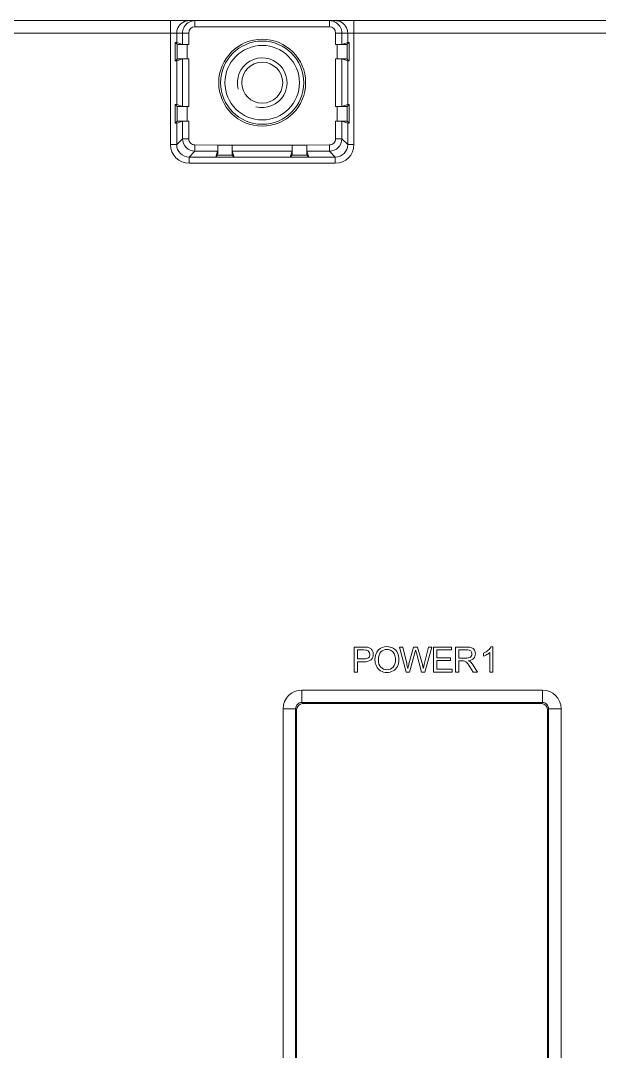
# Model space of a CAD drawing. Header units: millimetres. Extents: x 33157 to 59611, y -29750 to 1750.
# Drawn here: x 54950.5 to 54997.2, y 95.4 to 178.4 of the extents above; entities that cross this region are included whole.
import ezdxf

# ---------------------------------------------------------------- set-up
doc = ezdxf.new("R2010")
doc.units = ezdxf.units.MM
doc.layers.get('0').update_dxf_attribs({"lineweight": 18})

msp = doc.modelspace()

# ---------------------------------------------------------------- linework, layer by layer
at = {"lineweight": 9}
for p, q in [((54962.613, 178.367), (54962.613, 168.379)), ((54964.585, 178.367), (54964.585, 177.867)), ((54975.415, 178.367), (54975.415, 177.867)), ((54977.387, 178.367), (54977.387, 168.379)), ((54963.113, 177.367), (54963.113, 176.613)), ((54963.585, 177.367), (54963.585, 176.455)), ((54964.085, 177.367), (54964.085, 176.451)), ((54975.916, 177.367), (54975.916, 176.451)), ((54976.415, 177.367), (54976.415, 176.455)), ((54976.887, 177.367), (54976.887, 176.613)), ((54963.002, 176.615), (54963.002, 175.119)), ((54963.159, 176.458), (54963.159, 175.276)), ((54963.959, 176.451), (54963.959, 175.283)), ((54976.041, 176.451), (54976.041, 175.283)), ((54976.841, 176.458), (54976.841, 175.276)), ((54976.999, 176.615), (54976.999, 175.119)), ((54963.585, 175.279), (54963.585, 171.455)), ((54964.085, 175.283), (54964.085, 171.451)), ((54975.916, 175.283), (54975.916, 171.451)), ((54976.415, 175.279), (54976.415, 171.455)), ((54963.113, 175.121), (54963.113, 171.613)), ((54976.887, 175.121), (54976.887, 171.613)), ((54963.002, 171.615), (54963.002, 170.119)), ((54963.159, 171.458), (54963.159, 170.276)), ((54963.959, 171.451), (54963.959, 170.283)), ((54976.041, 171.451), (54976.041, 170.283)), ((54976.841, 171.458), (54976.841, 170.276)), ((54976.999, 171.615), (54976.999, 170.119)), ((54963.585, 170.279), (54963.585, 168.851)), ((54964.085, 170.283), (54964.085, 168.851)), ((54975.916, 170.283), (54975.916, 168.851)), ((54976.415, 170.279), (54976.415, 168.851)), ((54963.113, 170.121), (54963.113, 168.379)), ((54976.887, 170.121), (54976.887, 168.379)), ((54964.585, 168.352), (54964.585, 167.852)), ((54975.416, 168.352), (54975.416, 167.852)), ((54964.113, 167.38), (54964.113, 166.88)), ((54975.888, 167.38), (54975.888, 166.88)), ((54973.189, 124.458), (54973.189, 123.458)), ((54992.572, 124.458), (54992.572, 123.458)), ((54971.689, 122.958), (54971.689, 68.126)), ((54972.689, 122.958), (54972.689, 68.126)), ((54972.774, 122.873), (54972.774, 68.211)), ((54992.986, 122.873), (54992.986, 68.211)), ((54993.072, 122.958), (54993.072, 68.126)), ((54994.072, 122.958), (54994.072, 68.126))]:
    msp.add_line(p, q, dxfattribs=at)
for points in [[(54914.687, 178.367), (54914.687, 178.367), (54962.613, 178.367), (54962.613, 178.367)], [(54962.613, 178.367), (54962.613, 178.367), (55225.5, 178.367), (55225.5, 178.367)], [(54963.73, 178.291), (54963.357, 178.136), (54963.113, 177.771), (54963.113, 177.367)], [(54963.678, 177.788), (54963.617, 177.657), (54963.585, 177.511), (54963.585, 177.367)], [(54963.784, 177.965), (54963.742, 177.91), (54963.707, 177.85), (54963.678, 177.788)], [(54963.73, 178.291), (54963.85, 178.341), (54963.983, 178.367), (54964.113, 178.367)], [(54963.913, 178.107), (54963.865, 178.064), (54963.822, 178.017), (54963.784, 177.965)], [(54964.326, 178.333), (54964.174, 178.292), (54964.029, 178.213), (54963.913, 178.107)], [(54964.585, 177.867), (54964.309, 177.867), (54964.085, 177.643), (54964.085, 177.367)], [(54964.585, 178.367), (54964.498, 178.367), (54964.41, 178.355), (54964.326, 178.333)], [(54975.415, 177.867), (54975.415, 177.867), (54964.585, 177.867), (54964.585, 177.867)], [(54975.633, 178.343), (54975.561, 178.359), (54975.488, 178.367), (54975.415, 178.367)], [(54975.916, 177.367), (54975.916, 177.643), (54975.692, 177.867), (54975.415, 177.867)], [(54975.836, 178.274), (54975.771, 178.304), (54975.703, 178.328), (54975.633, 178.343)], [(54976.013, 178.168), (54975.958, 178.21), (54975.899, 178.245), (54975.836, 178.274)], [(54976.27, 178.291), (54976.15, 178.341), (54976.018, 178.367), (54975.888, 178.367)], [(54976.415, 177.367), (54976.415, 177.683), (54976.266, 177.98), (54976.013, 178.168)], [(54976.887, 177.367), (54976.887, 177.771), (54976.644, 178.136), (54976.27, 178.291)], [(54914.687, 177.367), (54914.687, 177.367), (54962.613, 177.367), (54962.613, 177.367)], [(54962.613, 177.367), (54962.613, 177.367), (54964.085, 177.367), (54964.085, 177.367)], [(54975.916, 177.367), (54975.916, 177.367), (55018.085, 177.367), (55018.085, 177.367)], [(54963.159, 176.458), (54963.159, 176.458), (54963.002, 176.615), (54963.002, 176.615)], [(54963.113, 176.613), (54963.11, 176.614), (54963.071, 176.615), (54963.002, 176.615)], [(54963.113, 176.613), (54963.113, 176.613), (54963.585, 176.455), (54963.585, 176.455)], [(54963.159, 176.458), (54963.163, 176.454), (54963.52, 176.451), (54963.959, 176.451)], [(54963.585, 176.455), (54963.592, 176.453), (54963.814, 176.451), (54964.085, 176.451)], [(54964.085, 176.451), (54964.085, 176.451), (54963.959, 176.451), (54963.959, 176.451)], [(54975.916, 176.451), (54975.916, 176.451), (54976.041, 176.451), (54976.041, 176.451)], [(54976.887, 176.613), (54976.887, 176.613), (54976.415, 176.455), (54976.415, 176.455)], [(54976.841, 176.458), (54976.841, 176.458), (54976.999, 176.615), (54976.999, 176.615)], [(54976.999, 176.615), (54976.929, 176.615), (54976.89, 176.614), (54976.887, 176.613)], [(54963.159, 175.276), (54963.159, 175.276), (54963.002, 175.119), (54963.002, 175.119)], [(54963.113, 175.121), (54963.113, 175.121), (54963.585, 175.279), (54963.585, 175.279)], [(54964.085, 175.283), (54964.085, 175.283), (54963.959, 175.283), (54963.959, 175.283)], [(54975.916, 175.283), (54975.916, 175.283), (54976.041, 175.283), (54976.041, 175.283)], [(54976.415, 175.279), (54976.408, 175.281), (54976.187, 175.283), (54975.916, 175.283)], [(54976.841, 175.276), (54976.838, 175.28), (54976.48, 175.283), (54976.041, 175.283)], [(54976.887, 175.121), (54976.887, 175.121), (54976.415, 175.279), (54976.415, 175.279)], [(54976.841, 175.276), (54976.841, 175.276), (54976.999, 175.119), (54976.999, 175.119)], [(54963.002, 175.119), (54963.071, 175.119), (54963.11, 175.12), (54963.113, 175.121)], [(54976.887, 175.121), (54976.89, 175.12), (54976.929, 175.119), (54976.999, 175.119)], [(54963.159, 171.458), (54963.159, 171.458), (54963.002, 171.615), (54963.002, 171.615)], [(54963.113, 171.613), (54963.11, 171.614), (54963.071, 171.615), (54963.002, 171.615)], [(54963.113, 171.613), (54963.113, 171.613), (54963.585, 171.455), (54963.585, 171.455)], [(54963.159, 171.458), (54963.163, 171.454), (54963.52, 171.451), (54963.959, 171.451)], [(54963.585, 171.455), (54963.592, 171.453), (54963.814, 171.451), (54964.085, 171.451)], [(54964.085, 171.451), (54964.085, 171.451), (54963.959, 171.451), (54963.959, 171.451)], [(54975.916, 171.451), (54975.916, 171.451), (54976.041, 171.451), (54976.041, 171.451)], [(54976.887, 171.613), (54976.887, 171.613), (54976.415, 171.455), (54976.415, 171.455)], [(54976.841, 171.458), (54976.841, 171.458), (54976.999, 171.615), (54976.999, 171.615)], [(54976.999, 171.615), (54976.929, 171.615), (54976.89, 171.614), (54976.887, 171.613)], [(54963.159, 170.276), (54963.159, 170.276), (54963.002, 170.119), (54963.002, 170.119)], [(54963.113, 170.121), (54963.113, 170.121), (54963.585, 170.279), (54963.585, 170.279)], [(54964.085, 170.283), (54964.085, 170.283), (54963.959, 170.283), (54963.959, 170.283)], [(54975.916, 170.283), (54975.916, 170.283), (54976.041, 170.283), (54976.041, 170.283)], [(54976.415, 170.279), (54976.408, 170.281), (54976.187, 170.283), (54975.916, 170.283)], [(54976.841, 170.276), (54976.838, 170.28), (54976.48, 170.283), (54976.041, 170.283)], [(54976.887, 170.121), (54976.887, 170.121), (54976.415, 170.279), (54976.415, 170.279)], [(54976.841, 170.276), (54976.841, 170.276), (54976.999, 170.119), (54976.999, 170.119)], [(54963.002, 170.119), (54963.071, 170.119), (54963.11, 170.12), (54963.113, 170.121)], [(54976.887, 170.121), (54976.89, 170.12), (54976.929, 170.119), (54976.999, 170.119)], [(54963.585, 168.851), (54963.585, 168.851), (54963.113, 168.379), (54963.113, 168.379)], [(54964.085, 168.851), (54964.085, 168.851), (54963.585, 168.851), (54963.585, 168.851)], [(54963.585, 168.851), (54963.585, 168.299), (54964.033, 167.852), (54964.585, 167.852)], [(54975.416, 167.852), (54975.968, 167.852), (54976.415, 168.299), (54976.415, 168.851)], [(54975.916, 168.851), (54975.916, 168.851), (54976.415, 168.851), (54976.415, 168.851)], [(54976.415, 168.851), (54976.415, 168.851), (54976.887, 168.379), (54976.887, 168.379)], [(54962.613, 168.379), (54962.613, 168.379), (54963.113, 168.379), (54963.113, 168.379)], [(54962.613, 168.379), (54962.613, 167.551), (54963.284, 166.88), (54964.113, 166.88)], [(54964.585, 167.852), (54964.585, 167.852), (54964.113, 167.38), (54964.113, 167.38)], [(54964.585, 168.352), (54964.585, 168.352), (54966.416, 168.339), (54966.416, 168.339)], [(54964.585, 167.852), (54964.585, 167.852), (54966.412, 167.852), (54966.412, 167.852)], [(54966.254, 167.38), (54966.254, 167.38), (54966.412, 167.852), (54966.412, 167.852)], [(54966.416, 168.339), (54966.416, 168.339), (54973.584, 168.339), (54973.584, 168.339)], [(54967.589, 167.852), (54967.589, 167.852), (54972.412, 167.852), (54972.412, 167.852)], [(54967.746, 167.38), (54967.746, 167.38), (54967.589, 167.852), (54967.589, 167.852)], [(54972.254, 167.38), (54972.254, 167.38), (54972.412, 167.852), (54972.412, 167.852)], [(54973.584, 168.339), (54973.584, 168.339), (54975.416, 168.352), (54975.416, 168.352)], [(54973.589, 167.852), (54973.589, 167.852), (54975.416, 167.852), (54975.416, 167.852)], [(54973.746, 167.38), (54973.746, 167.38), (54973.589, 167.852), (54973.589, 167.852)], [(54975.416, 167.852), (54975.416, 167.852), (54975.888, 167.38), (54975.888, 167.38)], [(54975.888, 166.88), (54976.716, 166.88), (54977.387, 167.551), (54977.387, 168.379)], [(54977.387, 168.379), (54977.387, 168.379), (54976.887, 168.379), (54976.887, 168.379)], [(54964.113, 166.88), (54964.113, 166.88), (54975.888, 166.88), (54975.888, 166.88)], [(54964.113, 167.38), (54964.113, 167.38), (54966.254, 167.38), (54966.254, 167.38)], [(54966.254, 167.37), (54966.254, 167.37), (54967.747, 167.37), (54967.747, 167.37)], [(54966.409, 167.526), (54966.409, 167.526), (54966.254, 167.37), (54966.254, 167.37)], [(54966.409, 167.526), (54966.409, 167.526), (54967.591, 167.526), (54967.591, 167.526)], [(54967.591, 167.526), (54967.591, 167.526), (54967.746, 167.375), (54967.746, 167.375)], [(54967.746, 167.38), (54967.746, 167.38), (54972.254, 167.38), (54972.254, 167.38)], [(54967.746, 167.371), (54967.746, 167.371), (54967.747, 167.37), (54967.747, 167.37)], [(54972.254, 167.37), (54972.254, 167.37), (54973.747, 167.37), (54973.747, 167.37)], [(54972.409, 167.526), (54972.409, 167.526), (54972.254, 167.37), (54972.254, 167.37)], [(54972.409, 167.526), (54972.409, 167.526), (54973.591, 167.526), (54973.591, 167.526)], [(54973.591, 167.526), (54973.591, 167.526), (54973.746, 167.375), (54973.746, 167.375)], [(54973.746, 167.38), (54973.746, 167.38), (54975.888, 167.38), (54975.888, 167.38)], [(54973.746, 167.371), (54973.746, 167.371), (54973.747, 167.37), (54973.747, 167.37)], [(54973.189, 124.458), (54972.36, 124.458), (54971.689, 123.787), (54971.689, 122.958)], [(54973.189, 124.458), (54973.189, 124.458), (54992.572, 124.458), (54992.572, 124.458)], [(54994.072, 122.958), (54994.071, 123.787), (54993.4, 124.458), (54992.572, 124.458)], [(54971.689, 122.958), (54971.689, 122.958), (54972.689, 122.958), (54972.689, 122.958)], [(54972.774, 122.873), (54972.774, 122.873), (54972.689, 122.958), (54972.689, 122.958)], [(54973.274, 123.373), (54972.998, 123.373), (54972.774, 123.149), (54972.774, 122.873)], [(54973.189, 123.458), (54973.189, 123.458), (54992.572, 123.458), (54992.572, 123.458)], [(54973.274, 123.373), (54973.274, 123.373), (54992.486, 123.373), (54992.486, 123.373)], [(54973.274, 123.373), (54973.274, 123.373), (54973.189, 123.458), (54973.189, 123.458)], [(54992.572, 123.458), (54992.572, 123.458), (54992.486, 123.373), (54992.486, 123.373)], [(54992.986, 122.873), (54992.986, 123.149), (54992.762, 123.373), (54992.486, 123.373)], [(54993.072, 122.958), (54993.072, 122.958), (54992.986, 122.873), (54992.986, 122.873)], [(54994.072, 122.958), (54994.072, 122.958), (54993.072, 122.958), (54993.072, 122.958)]]:
    msp.add_open_spline(points, degree=3, dxfattribs=at)
for points, knots in [([(54973.5, 173.367), (54973.5, 175.3), (54971.933, 176.867), (54970, 176.867), (54968.067, 176.867), (54966.5, 175.3), (54966.5, 173.367), (54966.5, 171.434), (54968.067, 169.867), (54970, 169.867), (54971.933, 169.867), (54973.5, 171.434), (54973.5, 173.367)], [0, 0, 0, 0, 151891.513573, 151891.513573, 151891.513573, 303783.027146, 303783.027146, 303783.027146, 455674.54072, 455674.54072, 455674.54072, 607566.054293, 607566.054293, 607566.054293, 607566.054293]), ([(54973.35, 173.367), (54973.35, 175.217), (54971.85, 176.717), (54970, 176.717), (54968.15, 176.717), (54966.65, 175.217), (54966.65, 173.367), (54966.65, 171.517), (54968.15, 170.017), (54970, 170.017), (54971.85, 170.017), (54973.35, 171.517), (54973.35, 173.367)], [0, 0, 0, 0, 151892.081627, 151892.081627, 151892.081627, 303784.163254, 303784.163254, 303784.163254, 455676.244882, 455676.244882, 455676.244882, 607568.326509, 607568.326509, 607568.326509, 607568.326509]), ([(54973, 173.367), (54973, 175.024), (54971.657, 176.367), (54970, 176.367), (54968.343, 176.367), (54967, 175.024), (54967, 173.367), (54967, 171.71), (54968.343, 170.367), (54970, 170.367), (54971.657, 170.367), (54973, 171.71), (54973, 173.367)], [0, 0, 0, 0, 151893.407206, 151893.407206, 151893.407206, 303786.814413, 303786.814413, 303786.814413, 455680.221619, 455680.221619, 455680.221619, 607573.628825, 607573.628825, 607573.628825, 607573.628825]), ([(54976.014, 176.451), (54976.118, 176.451), (54976.222, 176.451), (54976.326, 176.452), (54976.374, 176.452), (54976.421, 176.452), (54976.469, 176.452), (54976.511, 176.452), (54976.553, 176.452), (54976.594, 176.453), (54976.629, 176.454), (54976.663, 176.454), (54976.698, 176.454), (54976.724, 176.454), (54976.751, 176.453), (54976.776, 176.455), (54976.791, 176.457), (54976.806, 176.459), (54976.824, 176.457), (54976.83, 176.456), (54976.837, 176.454), (54976.841, 176.458)], [0, 0, 0, 0, 143613.640187, 143613.640187, 143613.640187, 287227.280374, 287227.280374, 287227.280374, 430840.920561, 430840.920561, 430840.920561, 574454.560747, 574454.560747, 574454.560747, 718068.200934, 718068.200934, 718068.200934, 861681.841121, 861681.841121, 861681.841121, 1005295.481308, 1005295.481308, 1005295.481308, 1005295.481308]), ([(54976.014, 176.451), (54976.065, 176.451), (54976.116, 176.452), (54976.167, 176.452), (54976.21, 176.452), (54976.253, 176.451), (54976.296, 176.453), (54976.325, 176.454), (54976.353, 176.456), (54976.383, 176.454), (54976.394, 176.453), (54976.405, 176.452), (54976.415, 176.455)], [0, 0, 0, 0, 151917.526359, 151917.526359, 151917.526359, 303835.052718, 303835.052718, 303835.052718, 455752.579077, 455752.579077, 455752.579077, 607670.105436, 607670.105436, 607670.105436, 607670.105436]), ([(54963.987, 175.283), (54963.883, 175.283), (54963.778, 175.283), (54963.674, 175.282), (54963.627, 175.282), (54963.579, 175.282), (54963.532, 175.282), (54963.49, 175.282), (54963.448, 175.281), (54963.406, 175.281), (54963.372, 175.28), (54963.337, 175.279), (54963.302, 175.28), (54963.276, 175.28), (54963.25, 175.281), (54963.225, 175.279), (54963.209, 175.277), (54963.194, 175.274), (54963.176, 175.277), (54963.17, 175.278), (54963.163, 175.28), (54963.159, 175.276)], [0, 0, 0, 0, 143580.861604, 143580.861604, 143580.861604, 287161.723209, 287161.723209, 287161.723209, 430742.584813, 430742.584813, 430742.584813, 574323.446418, 574323.446418, 574323.446418, 717904.308022, 717904.308022, 717904.308022, 861485.169627, 861485.169627, 861485.169627, 1005066.031231, 1005066.031231, 1005066.031231, 1005066.031231]), ([(54963.987, 175.283), (54963.936, 175.283), (54963.885, 175.282), (54963.834, 175.282), (54963.79, 175.282), (54963.747, 175.283), (54963.704, 175.281), (54963.676, 175.28), (54963.647, 175.278), (54963.618, 175.28), (54963.607, 175.281), (54963.595, 175.282), (54963.585, 175.279)], [0, 0, 0, 0, 151884.552509, 151884.552509, 151884.552509, 303769.105018, 303769.105018, 303769.105018, 455653.657527, 455653.657527, 455653.657527, 607538.210036, 607538.210036, 607538.210036, 607538.210036]), ([(54969.483, 171.435), (54970.357, 171.201), (54971.28, 171.583), (54971.732, 172.367), (54972.185, 173.151), (54972.055, 174.141), (54971.414, 174.781), (54970.774, 175.421), (54969.784, 175.552), (54969, 175.099), (54968.216, 174.646), (54967.834, 173.724), (54968.068, 172.849)], [0, 0, 0, 0, 151900.778718, 151900.778718, 151900.778718, 303801.557436, 303801.557436, 303801.557436, 455702.336154, 455702.336154, 455702.336154, 607603.114872, 607603.114872, 607603.114872, 607603.114872]), ([(54971.65, 173.367), (54971.65, 174.278), (54970.911, 175.017), (54970, 175.017), (54969.089, 175.017), (54968.35, 174.278), (54968.35, 173.367), (54968.35, 172.456), (54969.089, 171.717), (54970, 171.717), (54970.911, 171.717), (54971.65, 172.456), (54971.65, 173.367)], [0, 0, 0, 0, 151898.520446, 151898.520446, 151898.520446, 303797.040893, 303797.040893, 303797.040893, 455695.561339, 455695.561339, 455695.561339, 607594.081786, 607594.081786, 607594.081786, 607594.081786]), ([(54976.014, 171.451), (54976.118, 171.451), (54976.222, 171.451), (54976.326, 171.452), (54976.374, 171.452), (54976.421, 171.452), (54976.469, 171.452), (54976.511, 171.452), (54976.553, 171.452), (54976.594, 171.453), (54976.629, 171.454), (54976.663, 171.454), (54976.698, 171.454), (54976.724, 171.454), (54976.751, 171.453), (54976.776, 171.455), (54976.791, 171.457), (54976.806, 171.459), (54976.824, 171.457), (54976.83, 171.456), (54976.837, 171.454), (54976.841, 171.458)], [0, 0, 0, 0, 143619.795006, 143619.795006, 143619.795006, 287239.590011, 287239.590011, 287239.590011, 430859.385017, 430859.385017, 430859.385017, 574479.180022, 574479.180022, 574479.180022, 718098.975028, 718098.975028, 718098.975028, 861718.770033, 861718.770033, 861718.770033, 1005338.565039, 1005338.565039, 1005338.565039, 1005338.565039]), ([(54976.014, 171.451), (54976.065, 171.451), (54976.116, 171.452), (54976.167, 171.452), (54976.21, 171.452), (54976.253, 171.451), (54976.296, 171.453), (54976.325, 171.454), (54976.353, 171.456), (54976.383, 171.454), (54976.394, 171.453), (54976.405, 171.452), (54976.415, 171.455)], [0, 0, 0, 0, 151924.414509, 151924.414509, 151924.414509, 303848.829018, 303848.829018, 303848.829018, 455773.243528, 455773.243528, 455773.243528, 607697.658037, 607697.658037, 607697.658037, 607697.658037]), ([(54963.987, 170.283), (54963.883, 170.283), (54963.778, 170.283), (54963.674, 170.282), (54963.627, 170.282), (54963.579, 170.282), (54963.532, 170.282), (54963.49, 170.282), (54963.448, 170.281), (54963.406, 170.281), (54963.372, 170.28), (54963.337, 170.279), (54963.302, 170.28), (54963.276, 170.28), (54963.25, 170.281), (54963.225, 170.279), (54963.209, 170.277), (54963.194, 170.274), (54963.176, 170.277), (54963.17, 170.278), (54963.163, 170.28), (54963.159, 170.276)], [0, 0, 0, 0, 143587.016604, 143587.016604, 143587.016604, 287174.033209, 287174.033209, 287174.033209, 430761.049813, 430761.049813, 430761.049813, 574348.066418, 574348.066418, 574348.066418, 717935.083022, 717935.083022, 717935.083022, 861522.099626, 861522.099626, 861522.099626, 1005109.116231, 1005109.116231, 1005109.116231, 1005109.116231]), ([(54963.987, 170.283), (54963.936, 170.283), (54963.885, 170.282), (54963.834, 170.282), (54963.79, 170.282), (54963.747, 170.283), (54963.704, 170.281), (54963.676, 170.28), (54963.647, 170.278), (54963.618, 170.28), (54963.607, 170.281), (54963.595, 170.282), (54963.585, 170.279)], [0, 0, 0, 0, 151891.440859, 151891.440859, 151891.440859, 303782.881718, 303782.881718, 303782.881718, 455674.322576, 455674.322576, 455674.322576, 607565.763435, 607565.763435, 607565.763435, 607565.763435]), ([(54964.085, 168.851), (54964.085, 168.719), (54964.137, 168.592), (54964.231, 168.498), (54964.325, 168.404), (54964.452, 168.352), (54964.585, 168.352)], [0, 0, 0, 0, 171298.10347, 171298.10347, 171298.10347, 342596.20694, 342596.20694, 342596.20694, 342596.20694]), ([(54975.416, 168.352), (54975.548, 168.352), (54975.675, 168.404), (54975.769, 168.498), (54975.863, 168.592), (54975.916, 168.719), (54975.916, 168.851)], [0, 0, 0, 0, 171334.063894, 171334.063894, 171334.063894, 342668.127788, 342668.127788, 342668.127788, 342668.127788]), ([(54963.113, 168.379), (54963.113, 168.114), (54963.218, 167.86), (54963.406, 167.672), (54963.593, 167.485), (54963.847, 167.38), (54964.113, 167.38)], [0, 0, 0, 0, 171296.329096, 171296.329096, 171296.329096, 342592.658192, 342592.658192, 342592.658192, 342592.658192]), ([(54966.409, 167.526), (54966.413, 167.53), (54966.411, 167.537), (54966.41, 167.543), (54966.408, 167.56), (54966.41, 167.575), (54966.412, 167.59), (54966.414, 167.614), (54966.413, 167.64), (54966.413, 167.666), (54966.413, 167.7), (54966.414, 167.733), (54966.414, 167.767), (54966.415, 167.808), (54966.415, 167.849), (54966.415, 167.89), (54966.415, 167.937), (54966.415, 167.983), (54966.416, 168.03), (54966.416, 168.133), (54966.416, 168.236), (54966.416, 168.339)], [0, 0, 0, 0, 143598.446375, 143598.446375, 143598.446375, 287196.892751, 287196.892751, 287196.892751, 430795.339126, 430795.339126, 430795.339126, 574393.785502, 574393.785502, 574393.785502, 717992.231877, 717992.231877, 717992.231877, 861590.678253, 861590.678253, 861590.678253, 1005189.124628, 1005189.124628, 1005189.124628, 1005189.124628]), ([(54966.416, 168.339), (54966.416, 168.277), (54966.415, 168.216), (54966.416, 168.154), (54966.416, 168.102), (54966.417, 168.05), (54966.415, 167.998), (54966.413, 167.963), (54966.411, 167.928), (54966.413, 167.892), (54966.414, 167.878), (54966.416, 167.865), (54966.412, 167.852)], [0, 0, 0, 0, 151901.77217, 151901.77217, 151901.77217, 303803.544341, 303803.544341, 303803.544341, 455705.316511, 455705.316511, 455705.316511, 607607.088682, 607607.088682, 607607.088682, 607607.088682]), ([(54967.584, 168.339), (54967.584, 168.236), (54967.584, 168.133), (54967.585, 168.03), (54967.585, 167.983), (54967.585, 167.937), (54967.586, 167.89), (54967.586, 167.849), (54967.586, 167.808), (54967.586, 167.767), (54967.587, 167.733), (54967.588, 167.7), (54967.587, 167.666), (54967.587, 167.64), (54967.586, 167.614), (54967.589, 167.59), (54967.59, 167.575), (54967.593, 167.56), (54967.59, 167.543), (54967.589, 167.537), (54967.587, 167.53), (54967.591, 167.526)], [0, 0, 0, 0, 143600.792297, 143600.792297, 143600.792297, 287201.584594, 287201.584594, 287201.584594, 430802.376891, 430802.376891, 430802.376891, 574403.169188, 574403.169188, 574403.169188, 718003.961485, 718003.961485, 718003.961485, 861604.753782, 861604.753782, 861604.753782, 1005205.546079, 1005205.546079, 1005205.546079, 1005205.546079]), ([(54967.584, 168.339), (54967.584, 168.277), (54967.585, 168.216), (54967.585, 168.154), (54967.585, 168.102), (54967.584, 168.05), (54967.586, 167.998), (54967.587, 167.963), (54967.59, 167.928), (54967.587, 167.892), (54967.586, 167.878), (54967.584, 167.865), (54967.589, 167.852)], [0, 0, 0, 0, 151905.01306, 151905.01306, 151905.01306, 303810.026121, 303810.026121, 303810.026121, 455715.039181, 455715.039181, 455715.039181, 607620.052241, 607620.052241, 607620.052241, 607620.052241]), ([(54972.409, 167.526), (54972.413, 167.53), (54972.411, 167.537), (54972.41, 167.543), (54972.408, 167.56), (54972.41, 167.575), (54972.412, 167.59), (54972.414, 167.614), (54972.413, 167.64), (54972.413, 167.666), (54972.413, 167.7), (54972.414, 167.733), (54972.414, 167.767), (54972.415, 167.808), (54972.415, 167.849), (54972.415, 167.89), (54972.415, 167.937), (54972.415, 167.983), (54972.416, 168.03), (54972.416, 168.133), (54972.416, 168.236), (54972.416, 168.339)], [0, 0, 0, 0, 143614.143789, 143614.143789, 143614.143789, 287228.287579, 287228.287579, 287228.287579, 430842.431368, 430842.431368, 430842.431368, 574456.575157, 574456.575157, 574456.575157, 718070.718946, 718070.718946, 718070.718946, 861684.862736, 861684.862736, 861684.862736, 1005299.006525, 1005299.006525, 1005299.006525, 1005299.006525]), ([(54972.416, 168.339), (54972.416, 168.277), (54972.415, 168.216), (54972.416, 168.154), (54972.416, 168.102), (54972.417, 168.05), (54972.415, 167.998), (54972.413, 167.963), (54972.411, 167.928), (54972.413, 167.892), (54972.414, 167.878), (54972.416, 167.865), (54972.412, 167.852)], [0, 0, 0, 0, 151918.378717, 151918.378717, 151918.378717, 303836.757433, 303836.757433, 303836.757433, 455755.13615, 455755.13615, 455755.13615, 607673.514867, 607673.514867, 607673.514867, 607673.514867]), ([(54973.584, 168.339), (54973.584, 168.236), (54973.584, 168.133), (54973.585, 168.03), (54973.585, 167.983), (54973.585, 167.937), (54973.586, 167.89), (54973.586, 167.849), (54973.586, 167.808), (54973.586, 167.767), (54973.587, 167.733), (54973.588, 167.7), (54973.587, 167.666), (54973.587, 167.64), (54973.586, 167.614), (54973.589, 167.59), (54973.59, 167.575), (54973.593, 167.56), (54973.59, 167.543), (54973.589, 167.537), (54973.587, 167.53), (54973.591, 167.526)], [0, 0, 0, 0, 143616.489711, 143616.489711, 143616.489711, 287232.979422, 287232.979422, 287232.979422, 430849.469133, 430849.469133, 430849.469133, 574465.958843, 574465.958843, 574465.958843, 718082.448554, 718082.448554, 718082.448554, 861698.938265, 861698.938265, 861698.938265, 1005315.427976, 1005315.427976, 1005315.427976, 1005315.427976]), ([(54973.584, 168.339), (54973.584, 168.277), (54973.585, 168.216), (54973.585, 168.154), (54973.585, 168.102), (54973.584, 168.05), (54973.586, 167.998), (54973.587, 167.963), (54973.59, 167.928), (54973.587, 167.892), (54973.586, 167.878), (54973.584, 167.865), (54973.589, 167.852)], [0, 0, 0, 0, 151921.619607, 151921.619607, 151921.619607, 303843.239213, 303843.239213, 303843.239213, 455764.85882, 455764.85882, 455764.85882, 607686.478426, 607686.478426, 607686.478426, 607686.478426]), ([(54975.888, 167.38), (54976.153, 167.38), (54976.407, 167.485), (54976.595, 167.672), (54976.782, 167.86), (54976.888, 168.114), (54976.887, 168.379)], [0, 0, 0, 0, 171337.389778, 171337.389778, 171337.389778, 342674.779555, 342674.779555, 342674.779555, 342674.779555]), ([(54973.189, 123.458), (54973.056, 123.458), (54972.929, 123.406), (54972.835, 123.312), (54972.742, 123.218), (54972.689, 123.091), (54972.689, 122.958)], [0, 0, 0, 0, 171395.282208, 171395.282208, 171395.282208, 342790.564415, 342790.564415, 342790.564415, 342790.564415]), ([(54993.072, 122.958), (54993.072, 123.091), (54993.019, 123.218), (54992.925, 123.312), (54992.831, 123.406), (54992.704, 123.458), (54992.572, 123.458)], [0, 0, 0, 0, 171457.935638, 171457.935638, 171457.935638, 342915.871276, 342915.871276, 342915.871276, 342915.871276])]:
    msp.add_open_spline(points, degree=3, knots=knots, dxfattribs=at)
for points, knots in [([(54977.398, 125.907), (54977.398, 125.907), (54977.398, 127.928), (54977.398, 127.928), (54977.398, 127.928), (54978.161, 127.928), (54978.161, 127.928), (54978.295, 127.928), (54978.397, 127.921), (54978.468, 127.908), (54978.568, 127.892), (54978.651, 127.86), (54978.718, 127.814), (54978.785, 127.768), (54978.839, 127.703), (54978.88, 127.619), (54978.921, 127.536), (54978.942, 127.444), (54978.942, 127.344), (54978.942, 127.173), (54978.887, 127.028), (54978.777, 126.909), (54978.668, 126.79), (54978.47, 126.731), (54978.184, 126.731), (54978.184, 126.731), (54977.666, 126.731), (54977.666, 126.731), (54977.666, 126.731), (54977.666, 125.907), (54977.666, 125.907), (54977.666, 125.907), (54977.398, 125.907), (54977.398, 125.907)], [0, 0, 0, 0, 139637.496605, 139637.496605, 139637.496605, 279274.993209, 279274.993209, 279274.993209, 418912.489814, 418912.489814, 418912.489814, 558549.986419, 558549.986419, 558549.986419, 698187.483024, 698187.483024, 698187.483024, 837824.979628, 837824.979628, 837824.979628, 977462.476233, 977462.476233, 977462.476233, 1117099.972838, 1117099.972838, 1117099.972838, 1256737.469442, 1256737.469442, 1256737.469442, 1396374.966047, 1396374.966047, 1396374.966047, 1536012.462652, 1536012.462652, 1536012.462652, 1536012.462652]), ([(54979.081, 126.89), (54979.081, 127.225), (54979.171, 127.488), (54979.351, 127.677), (54979.531, 127.867), (54979.764, 127.961), (54980.049, 127.961), (54980.235, 127.961), (54980.403, 127.917), (54980.553, 127.828), (54980.703, 127.739), (54980.817, 127.615), (54980.896, 127.455), (54980.974, 127.296), (54981.014, 127.116), (54981.014, 126.914), (54981.014, 126.709), (54980.973, 126.526), (54980.89, 126.365), (54980.807, 126.203), (54980.69, 126.08), (54980.538, 125.998), (54980.386, 125.914), (54980.223, 125.873), (54980.047, 125.873), (54979.857, 125.873), (54979.687, 125.919), (54979.537, 126.011), (54979.387, 126.103), (54979.274, 126.228), (54979.196, 126.387), (54979.119, 126.545), (54979.081, 126.713), (54979.081, 126.89)], [0, 0, 0, 0, 139643.622353, 139643.622353, 139643.622353, 279287.244705, 279287.244705, 279287.244705, 418930.867058, 418930.867058, 418930.867058, 558574.48941, 558574.48941, 558574.48941, 698218.111763, 698218.111763, 698218.111763, 837861.734116, 837861.734116, 837861.734116, 977505.356468, 977505.356468, 977505.356468, 1117148.978821, 1117148.978821, 1117148.978821, 1256792.601173, 1256792.601173, 1256792.601173, 1396436.223526, 1396436.223526, 1396436.223526, 1536079.845879, 1536079.845879, 1536079.845879, 1536079.845879]), ([(54981.589, 125.907), (54981.589, 125.907), (54981.057, 127.928), (54981.057, 127.928), (54981.057, 127.928), (54981.334, 127.928), (54981.334, 127.928), (54981.334, 127.928), (54981.637, 126.603), (54981.637, 126.603), (54981.67, 126.464), (54981.699, 126.326), (54981.724, 126.19), (54981.777, 126.405), (54981.808, 126.529), (54981.817, 126.562), (54981.817, 126.562), (54982.199, 127.928), (54982.199, 127.928), (54982.199, 127.928), (54982.521, 127.928), (54982.521, 127.928), (54982.521, 127.928), (54982.811, 126.904), (54982.811, 126.904), (54982.882, 126.65), (54982.935, 126.412), (54982.969, 126.19), (54982.996, 126.317), (54983.03, 126.463), (54983.072, 126.628), (54983.072, 126.628), (54983.387, 127.928), (54983.387, 127.928), (54983.387, 127.928), (54983.656, 127.928), (54983.656, 127.928), (54983.656, 127.928), (54983.103, 125.907), (54983.103, 125.907), (54983.103, 125.907), (54982.843, 125.907), (54982.843, 125.907), (54982.843, 125.907), (54982.419, 127.446), (54982.419, 127.446), (54982.383, 127.575), (54982.362, 127.654), (54982.354, 127.683), (54982.33, 127.591), (54982.31, 127.512), (54982.292, 127.447), (54982.292, 127.447), (54981.868, 125.907), (54981.868, 125.907), (54981.868, 125.907), (54981.589, 125.907), (54981.589, 125.907)], [0, 0, 0, 0, 136668.66232, 136668.66232, 136668.66232, 273337.324641, 273337.324641, 273337.324641, 410005.986961, 410005.986961, 410005.986961, 546674.649282, 546674.649282, 546674.649282, 683343.311602, 683343.311602, 683343.311602, 820011.973923, 820011.973923, 820011.973923, 956680.636243, 956680.636243, 956680.636243, 1093349.298564, 1093349.298564, 1093349.298564, 1230017.960884, 1230017.960884, 1230017.960884, 1366686.623204, 1366686.623204, 1366686.623204, 1503355.285525, 1503355.285525, 1503355.285525, 1640023.947845, 1640023.947845, 1640023.947845, 1776692.610166, 1776692.610166, 1776692.610166, 1913361.272486, 1913361.272486, 1913361.272486, 2050029.934807, 2050029.934807, 2050029.934807, 2186698.597127, 2186698.597127, 2186698.597127, 2323367.259448, 2323367.259448, 2323367.259448, 2460035.921768, 2460035.921768, 2460035.921768, 2596704.584088, 2596704.584088, 2596704.584088, 2596704.584088]), ([(54983.792, 125.907), (54983.792, 125.907), (54983.792, 127.928), (54983.792, 127.928), (54983.792, 127.928), (54985.251, 127.928), (54985.251, 127.928), (54985.251, 127.928), (54985.251, 127.69), (54985.251, 127.69), (54985.251, 127.69), (54984.06, 127.69), (54984.06, 127.69), (54984.06, 127.69), (54984.06, 127.07), (54984.06, 127.07), (54984.06, 127.07), (54985.175, 127.07), (54985.175, 127.07), (54985.175, 127.07), (54985.175, 126.833), (54985.175, 126.833), (54985.175, 126.833), (54984.06, 126.833), (54984.06, 126.833), (54984.06, 126.833), (54984.06, 126.144), (54984.06, 126.144), (54984.06, 126.144), (54985.299, 126.144), (54985.299, 126.144), (54985.299, 126.144), (54985.299, 125.907), (54985.299, 125.907), (54985.299, 125.907), (54983.792, 125.907), (54983.792, 125.907)], [0, 0, 0, 0, 139057.21762, 139057.21762, 139057.21762, 278114.43524, 278114.43524, 278114.43524, 417171.652861, 417171.652861, 417171.652861, 556228.870481, 556228.870481, 556228.870481, 695286.088101, 695286.088101, 695286.088101, 834343.305721, 834343.305721, 834343.305721, 973400.523342, 973400.523342, 973400.523342, 1112457.740962, 1112457.740962, 1112457.740962, 1251514.958582, 1251514.958582, 1251514.958582, 1390572.176202, 1390572.176202, 1390572.176202, 1529629.393823, 1529629.393823, 1529629.393823, 1668686.611443, 1668686.611443, 1668686.611443, 1668686.611443]), ([(54985.557, 125.907), (54985.557, 125.907), (54985.557, 127.928), (54985.557, 127.928), (54985.557, 127.928), (54986.452, 127.928), (54986.452, 127.928), (54986.632, 127.928), (54986.769, 127.909), (54986.863, 127.873), (54986.957, 127.837), (54987.031, 127.773), (54987.087, 127.681), (54987.143, 127.589), (54987.171, 127.488), (54987.171, 127.377), (54987.171, 127.233), (54987.124, 127.112), (54987.032, 127.014), (54986.939, 126.916), (54986.796, 126.854), (54986.602, 126.827), (54986.673, 126.793), (54986.727, 126.759), (54986.764, 126.726), (54986.842, 126.655), (54986.916, 126.565), (54986.985, 126.457), (54986.985, 126.457), (54987.334, 125.907), (54987.334, 125.907), (54987.334, 125.907), (54987, 125.907), (54987, 125.907), (54987, 125.907), (54986.733, 126.327), (54986.733, 126.327), (54986.655, 126.449), (54986.591, 126.542), (54986.541, 126.606), (54986.49, 126.671), (54986.445, 126.715), (54986.405, 126.741), (54986.365, 126.767), (54986.324, 126.785), (54986.283, 126.795), (54986.253, 126.801), (54986.203, 126.804), (54986.134, 126.804), (54986.134, 126.804), (54985.825, 126.804), (54985.825, 126.804), (54985.825, 126.804), (54985.825, 125.907), (54985.825, 125.907), (54985.825, 125.907), (54985.557, 125.907), (54985.557, 125.907)], [0, 0, 0, 0, 136682.066952, 136682.066952, 136682.066952, 273364.133903, 273364.133903, 273364.133903, 410046.200855, 410046.200855, 410046.200855, 546728.267807, 546728.267807, 546728.267807, 683410.334759, 683410.334759, 683410.334759, 820092.40171, 820092.40171, 820092.40171, 956774.468662, 956774.468662, 956774.468662, 1093456.535614, 1093456.535614, 1093456.535614, 1230138.602566, 1230138.602566, 1230138.602566, 1366820.669517, 1366820.669517, 1366820.669517, 1503502.736469, 1503502.736469, 1503502.736469, 1640184.803421, 1640184.803421, 1640184.803421, 1776866.870373, 1776866.870373, 1776866.870373, 1913548.937324, 1913548.937324, 1913548.937324, 2050231.004276, 2050231.004276, 2050231.004276, 2186913.071228, 2186913.071228, 2186913.071228, 2323595.13818, 2323595.13818, 2323595.13818, 2460277.205131, 2460277.205131, 2460277.205131, 2596959.272083, 2596959.272083, 2596959.272083, 2596959.272083]), ([(54988.579, 125.907), (54988.579, 125.907), (54988.33, 125.907), (54988.33, 125.907), (54988.33, 125.907), (54988.33, 127.488), (54988.33, 127.488), (54988.27, 127.431), (54988.192, 127.374), (54988.095, 127.317), (54987.998, 127.26), (54987.911, 127.217), (54987.833, 127.189), (54987.833, 127.189), (54987.833, 127.429), (54987.833, 127.429), (54987.972, 127.494), (54988.094, 127.573), (54988.198, 127.666), (54988.301, 127.759), (54988.375, 127.849), (54988.419, 127.936), (54988.419, 127.936), (54988.579, 127.936), (54988.579, 127.936), (54988.579, 127.936), (54988.579, 125.907), (54988.579, 125.907)], [0, 0, 0, 0, 141235.007261, 141235.007261, 141235.007261, 282470.014522, 282470.014522, 282470.014522, 423705.021784, 423705.021784, 423705.021784, 564940.029045, 564940.029045, 564940.029045, 706175.036306, 706175.036306, 706175.036306, 847410.043567, 847410.043567, 847410.043567, 988645.050828, 988645.050828, 988645.050828, 1129880.058089, 1129880.058089, 1129880.058089, 1271115.065351, 1271115.065351, 1271115.065351, 1271115.065351]), ([(54977.666, 126.968), (54977.666, 126.968), (54978.188, 126.968), (54978.188, 126.968), (54978.361, 126.968), (54978.483, 127), (54978.556, 127.064), (54978.629, 127.129), (54978.665, 127.219), (54978.665, 127.336), (54978.665, 127.42), (54978.644, 127.493), (54978.601, 127.553), (54978.558, 127.613), (54978.502, 127.653), (54978.432, 127.673), (54978.387, 127.684), (54978.304, 127.69), (54978.183, 127.69), (54978.183, 127.69), (54977.666, 127.69), (54977.666, 127.69), (54977.666, 127.69), (54977.666, 126.968), (54977.666, 126.968)], [0, 0, 0, 0, 142282.346293, 142282.346293, 142282.346293, 284564.692585, 284564.692585, 284564.692585, 426847.038878, 426847.038878, 426847.038878, 569129.385171, 569129.385171, 569129.385171, 711411.731463, 711411.731463, 711411.731463, 853694.077756, 853694.077756, 853694.077756, 995976.424049, 995976.424049, 995976.424049, 1138258.770341, 1138258.770341, 1138258.770341, 1138258.770341]), ([(54979.357, 126.886), (54979.357, 126.643), (54979.423, 126.451), (54979.553, 126.311), (54979.684, 126.172), (54979.848, 126.102), (54980.046, 126.102), (54980.247, 126.102), (54980.412, 126.172), (54980.543, 126.313), (54980.672, 126.454), (54980.737, 126.655), (54980.737, 126.914), (54980.737, 127.079), (54980.71, 127.222), (54980.654, 127.344), (54980.599, 127.467), (54980.517, 127.562), (54980.41, 127.629), (54980.303, 127.696), (54980.183, 127.73), (54980.05, 127.73), (54979.861, 127.73), (54979.698, 127.665), (54979.562, 127.535), (54979.425, 127.405), (54979.357, 127.189), (54979.357, 126.886)], [0, 0, 0, 0, 141214.996091, 141214.996091, 141214.996091, 282429.992182, 282429.992182, 282429.992182, 423644.988272, 423644.988272, 423644.988272, 564859.984363, 564859.984363, 564859.984363, 706074.980454, 706074.980454, 706074.980454, 847289.976545, 847289.976545, 847289.976545, 988504.972635, 988504.972635, 988504.972635, 1129719.968726, 1129719.968726, 1129719.968726, 1270934.964817, 1270934.964817, 1270934.964817, 1270934.964817]), ([(54985.825, 127.036), (54985.825, 127.036), (54986.399, 127.036), (54986.399, 127.036), (54986.521, 127.036), (54986.616, 127.048), (54986.685, 127.074), (54986.753, 127.099), (54986.806, 127.139), (54986.841, 127.195), (54986.877, 127.251), (54986.894, 127.311), (54986.894, 127.376), (54986.894, 127.472), (54986.86, 127.551), (54986.791, 127.612), (54986.722, 127.674), (54986.613, 127.705), (54986.464, 127.705), (54986.464, 127.705), (54985.825, 127.705), (54985.825, 127.705), (54985.825, 127.705), (54985.825, 127.036), (54985.825, 127.036)], [0, 0, 0, 0, 142303.816367, 142303.816367, 142303.816367, 284607.632734, 284607.632734, 284607.632734, 426911.449102, 426911.449102, 426911.449102, 569215.265469, 569215.265469, 569215.265469, 711519.081836, 711519.081836, 711519.081836, 853822.898203, 853822.898203, 853822.898203, 996126.714571, 996126.714571, 996126.714571, 1138430.530938, 1138430.530938, 1138430.530938, 1138430.530938])]:
    msp.add_open_spline(points, degree=3, knots=knots)

doc.saveas('drawing.dxf')
